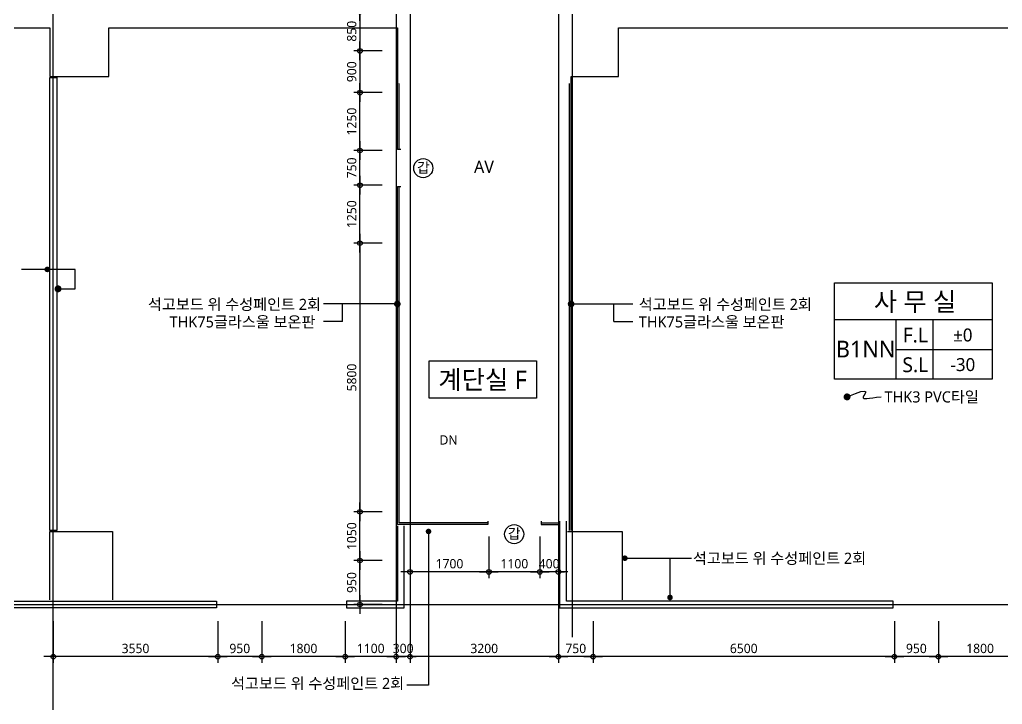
# Model space of a CAD drawing. Header units: millimetres. Extents: x 3775 to 244986, y 1861 to 55808.
# Drawn here: x 113763 to 134968, y 29424 to 44204 of the extents above; entities that cross this region are included whole.
import ezdxf
from ezdxf.enums import TextEntityAlignment as Align

# ---------------------------------------------------------------- set-up
doc = ezdxf.new("R2010")
doc.units = ezdxf.units.MM
doc.header["$LTSCALE"] = 100
doc.header["$MEASUREMENT"] = 0
doc.header["$PDSIZE"] = -10
doc.linetypes.add('CEN', pattern=[62, 60, -1, 0, -1])
doc.layers.get('0').update_dxf_attribs({"linetype": 'CONTINUOUS'})
doc.layers.get('Defpoints').update_dxf_attribs({"color": 171, "linetype": 'CONTINUOUS'})
for name, color, linetype in [('CEN(ST)', 1, 'CEN'), ('INS', 252, 'BATTING'), ('LED', 7, 'CONTINUOUS'), ('NDIM', 7, 'CONTINUOUS'), ('TEXT(MIN)', 7, 'CONTINUOUS'), ('TEXT(NOTE小)', 1, 'CONTINUOUS'), ('TEXT(노트)', 7, 'CONTINUOUS'), ('TEXT(실명)', 3, 'CONTINUOUS'), ('TEXT-기입', 6, 'CONTINUOUS'), ('TITLE', 7, 'CONTINUOUS'), ('WALL-석고보드', 7, 'CONTINUOUS')]:
    doc.layers.add(name, color=color, linetype=linetype)
doc.styles.add('CGS', font='cgse', dxfattribs={"bigfont": 'cgs'})
doc.styles.add('나눔바른고딕', font='NanumBarunGothic.ttf')
doc.linetypes.add('BATTING', pattern='A,0.0001,-0.1,[134,ltypeshp.shx,S=0.1,R=0,X=-0.1,Y=0],-0.2,[134,ltypeshp.shx,S=0.1,R=180,X=0.1,Y=0],-0.1', length=0.4001)
doc.dimstyles.new('NDIM 1200', dxfattribs={"dimscale": 75, "dimtxt": 3, "dimasz": 1, "dimexe": 2, "dimexo": 2, "dimgap": 1, "dimtad": 1, "dimdec": 0, "dimdsep": 46, "dimtxsty": 'CGS', "dimblk": 'DOT0', "dimcen": 1, "dimdle": 8, "dimclrd": 256, "dimclre": 256, "dimclrt": 256, "dimadec": 0, "dimazin": 0, "dimtfac": 1, "dimtdec": 0, "dimtix": 1, "dimtmove": 2, "dimatfit": 3, "dimldrblk": 'DOT0', "dimfxl": 1, "dimtolj": 1, "dimtzin": 0, "dimlwd": -1, "dimlwe": -1, "dimarcsym": 0})

# ---------------------------------------------------------------- blocks, each defined once
blk = doc.blocks.new('DOT0')
blk.add_line((-3, 0), (3, 0))
at = {"color": 6}
blk.add_circle((0, 0), 0.75, dxfattribs=at)
blk = doc.blocks.new('*D57')
at = {"layer": 'Defpoints', "color": 0, "ltscale": 0.4, "transparency": 16777216}
for p in [(121106, 40629), (121722, 40629), (121722, 39379)]:
    blk.add_point(p, dxfattribs=at)
at = {"layer": 'NDIM', "ltscale": 0.4, "transparency": 16777216}
for p, q in [((121588, 40629), (120972, 40629)), ((121106, 39446), (121106, 40562)), ((121588, 39379), (120972, 39379))]:
    blk.add_line(p, q, dxfattribs=at)
at = {"layer": 'NDIM', "ltscale": 0.4, "transparency": 16777216, "xscale": 67, "yscale": 67, "zscale": 67}
for p, rotation in [((121106, 40629), 90), ((121106, 39379), 270)]:
    blk.add_blockref('DOT0', p, dxfattribs=dict(at, rotation=rotation))
at = {"layer": 'NDIM', "ltscale": 0.4, "transparency": 16777216, "insert": (120929, 40004), "char_height": 201, "attachment_point": 5, "rotation": 90, "style": '나눔바른고딕'}
blk.add_mtext('\\A1;1250', dxfattribs=at)
blk = doc.blocks.new('*D58')
at = {"layer": 'Defpoints', "color": 0, "ltscale": 0.4, "transparency": 16777216}
for p in [(121722, 43529), (121106, 42629), (121722, 42629)]:
    blk.add_point(p, dxfattribs=at)
at = {"layer": 'NDIM', "ltscale": 0.4, "transparency": 16777216}
for p, q in [((121588, 43529), (120972, 43529)), ((121106, 43462), (121106, 42696)), ((121588, 42629), (120972, 42629))]:
    blk.add_line(p, q, dxfattribs=at)
at = {"layer": 'NDIM', "ltscale": 0.4, "transparency": 16777216, "xscale": 67, "yscale": 67, "zscale": 67}
for p, rotation in [((121106, 43529), 90), ((121106, 42629), 270)]:
    blk.add_blockref('DOT0', p, dxfattribs=dict(at, rotation=rotation))
at = {"layer": 'NDIM', "ltscale": 0.4, "transparency": 16777216, "insert": (120929, 43079), "char_height": 201, "attachment_point": 5, "rotation": 90, "style": '나눔바른고딕'}
blk.add_mtext('\\A1;900', dxfattribs=at)
blk = doc.blocks.new('*D59')
at = {"layer": 'Defpoints', "color": 0, "ltscale": 0.4, "transparency": 16777216}
for p in [(121722, 44379), (121106, 43529), (121722, 43529)]:
    blk.add_point(p, dxfattribs=at)
at = {"layer": 'NDIM', "ltscale": 0.4, "transparency": 16777216}
for p, q in [((121588, 44379), (120972, 44379)), ((121106, 44312), (121106, 43596)), ((121588, 43529), (120972, 43529))]:
    blk.add_line(p, q, dxfattribs=at)
at = {"layer": 'NDIM', "ltscale": 0.4, "transparency": 16777216, "xscale": 67, "yscale": 67, "zscale": 67}
for p, rotation in [((121106, 44379), 90), ((121106, 43529), 270)]:
    blk.add_blockref('DOT0', p, dxfattribs=dict(at, rotation=rotation))
at = {"layer": 'NDIM', "ltscale": 0.4, "transparency": 16777216, "insert": (120929, 43954), "char_height": 201, "attachment_point": 5, "rotation": 90, "style": '나눔바른고딕'}
blk.add_mtext('\\A1;850', dxfattribs=at)
blk = doc.blocks.new('*D60')
at = {"layer": 'Defpoints', "color": 0, "ltscale": 0.4, "transparency": 16777216}
for p in [(121722, 39379), (121106, 33579), (121722, 33579)]:
    blk.add_point(p, dxfattribs=at)
at = {"layer": 'NDIM', "ltscale": 0.4, "transparency": 16777216}
for p, q in [((121588, 39379), (120972, 39379)), ((121106, 39312), (121106, 33646)), ((121588, 33579), (120972, 33579))]:
    blk.add_line(p, q, dxfattribs=at)
at = {"layer": 'NDIM', "ltscale": 0.4, "transparency": 16777216, "xscale": 67, "yscale": 67, "zscale": 67}
for p, rotation in [((121106, 39379), 90), ((121106, 33579), 270)]:
    blk.add_blockref('DOT0', p, dxfattribs=dict(at, rotation=rotation))
at = {"layer": 'NDIM', "ltscale": 0.4, "transparency": 16777216, "insert": (120929, 36479), "char_height": 201, "attachment_point": 5, "rotation": 90, "style": '나눔바른고딕'}
blk.add_mtext('\\A1;5800', dxfattribs=at)
blk = doc.blocks.new('*D61')
at = {"layer": 'Defpoints', "color": 0, "ltscale": 0.4, "transparency": 16777216}
for p in [(121106, 33579), (121722, 33579), (121722, 32529)]:
    blk.add_point(p, dxfattribs=at)
at = {"layer": 'NDIM', "ltscale": 0.4, "transparency": 16777216}
for p, q in [((121588, 33579), (120972, 33579)), ((121106, 32596), (121106, 33512)), ((121588, 32529), (120972, 32529))]:
    blk.add_line(p, q, dxfattribs=at)
at = {"layer": 'NDIM', "ltscale": 0.4, "transparency": 16777216, "xscale": 67, "yscale": 67, "zscale": 67}
for p, rotation in [((121106, 33579), 90), ((121106, 32529), 270)]:
    blk.add_blockref('DOT0', p, dxfattribs=dict(at, rotation=rotation))
at = {"layer": 'NDIM', "ltscale": 0.4, "transparency": 16777216, "insert": (120929, 33054), "char_height": 201, "attachment_point": 5, "rotation": 90, "style": '나눔바른고딕'}
blk.add_mtext('\\A1;1050', dxfattribs=at)
blk = doc.blocks.new('*D62')
at = {"layer": 'Defpoints', "color": 0, "ltscale": 0.4, "transparency": 16777216}
for p in [(121106, 32529), (121722, 32529), (121722, 31579)]:
    blk.add_point(p, dxfattribs=at)
at = {"layer": 'NDIM', "ltscale": 0.4, "transparency": 16777216}
for p, q in [((121588, 32529), (120972, 32529)), ((121106, 31646), (121106, 32462)), ((121588, 31579), (120972, 31579))]:
    blk.add_line(p, q, dxfattribs=at)
at = {"layer": 'NDIM', "ltscale": 0.4, "transparency": 16777216, "xscale": 67, "yscale": 67, "zscale": 67}
for p, rotation in [((121106, 32529), 90), ((121106, 31579), 270)]:
    blk.add_blockref('DOT0', p, dxfattribs=dict(at, rotation=rotation))
at = {"layer": 'NDIM', "ltscale": 0.4, "transparency": 16777216, "insert": (120929, 32054), "char_height": 201, "attachment_point": 5, "rotation": 90, "style": '나눔바른고딕'}
blk.add_mtext('\\A1;950', dxfattribs=at)
blk = doc.blocks.new('*D71')
at = {"layer": 'Defpoints', "color": 0, "ltscale": 0.4, "transparency": 16777216}
for p in [(114488, 31354), (118038, 31354), (114488, 30453)]:
    blk.add_point(p, dxfattribs=at)
at = {"layer": 'NDIM', "ltscale": 0.4, "transparency": 16777216}
for p, q in [((114488, 31220), (114488, 30319)), ((118038, 31220), (118038, 30319)), ((117971, 30453), (114555, 30453))]:
    blk.add_line(p, q, dxfattribs=at)
at = {"layer": 'NDIM', "ltscale": 0.4, "transparency": 16777216, "xscale": 67, "yscale": 67, "zscale": 67, "rotation": 180}
blk.add_blockref('DOT0', (114488, 30453), dxfattribs=at)
at = {"layer": 'NDIM', "ltscale": 0.4, "transparency": 16777216, "xscale": 67, "yscale": 67, "zscale": 67}
blk.add_blockref('DOT0', (118038, 30453), dxfattribs=at)
at = {"layer": 'NDIM', "ltscale": 0.4, "transparency": 16777216, "insert": (116263, 30629), "char_height": 201, "attachment_point": 5, "style": '나눔바른고딕'}
blk.add_mtext('\\A1;3550', dxfattribs=at)
blk = doc.blocks.new('*D72')
at = {"layer": 'Defpoints', "color": 0, "ltscale": 0.4, "transparency": 16777216}
for p in [(120788, 31354), (121888, 31354), (120788, 30453)]:
    blk.add_point(p, dxfattribs=at)
at = {"layer": 'NDIM', "ltscale": 0.4, "transparency": 16777216}
for p, q in [((120788, 31220), (120788, 30319)), ((121888, 31220), (121888, 30319)), ((121821, 30453), (120855, 30453))]:
    blk.add_line(p, q, dxfattribs=at)
at = {"layer": 'NDIM', "ltscale": 0.4, "transparency": 16777216, "xscale": 67, "yscale": 67, "zscale": 67, "rotation": 180}
blk.add_blockref('DOT0', (120788, 30453), dxfattribs=at)
at = {"layer": 'NDIM', "ltscale": 0.4, "transparency": 16777216, "xscale": 67, "yscale": 67, "zscale": 67}
blk.add_blockref('DOT0', (121888, 30453), dxfattribs=at)
at = {"layer": 'NDIM', "ltscale": 0.4, "transparency": 16777216, "insert": (121338, 30629), "char_height": 201, "attachment_point": 5, "style": '나눔바른고딕'}
blk.add_mtext('\\A1;1100', dxfattribs=at)
blk = doc.blocks.new('*D73')
at = {"layer": 'Defpoints', "color": 0, "ltscale": 0.4, "transparency": 16777216}
for p in [(121888, 31354), (122188, 31354), (121888, 30453)]:
    blk.add_point(p, dxfattribs=at)
at = {"layer": 'NDIM', "ltscale": 0.4, "transparency": 16777216}
for p, q in [((121888, 31220), (121888, 30319)), ((122188, 31220), (122188, 30319)), ((121821, 30453), (121754, 30453)), ((122188, 30453), (121888, 30453)), ((122255, 30453), (122322, 30453))]:
    blk.add_line(p, q, dxfattribs=at)
at = {"layer": 'NDIM', "ltscale": 0.4, "transparency": 16777216, "xscale": 67, "yscale": 67, "zscale": 67}
blk.add_blockref('DOT0', (121888, 30453), dxfattribs=at)
at = {"layer": 'NDIM', "ltscale": 0.4, "transparency": 16777216, "xscale": 67, "yscale": 67, "zscale": 67, "rotation": 180}
blk.add_blockref('DOT0', (122188, 30453), dxfattribs=at)
at = {"layer": 'NDIM', "ltscale": 0.4, "transparency": 16777216, "insert": (122038, 30629), "char_height": 201, "attachment_point": 5, "style": '나눔바른고딕'}
blk.add_mtext('\\A1;300', dxfattribs=at)
blk = doc.blocks.new('*D74')
at = {"layer": 'Defpoints', "color": 0, "ltscale": 0.4, "transparency": 16777216}
for p in [(122188, 31354), (125388, 31354), (122188, 30453)]:
    blk.add_point(p, dxfattribs=at)
at = {"layer": 'NDIM', "ltscale": 0.4, "transparency": 16777216}
for p, q in [((122188, 31220), (122188, 30319)), ((125388, 31220), (125388, 30319)), ((125321, 30453), (122255, 30453))]:
    blk.add_line(p, q, dxfattribs=at)
at = {"layer": 'NDIM', "ltscale": 0.4, "transparency": 16777216, "xscale": 67, "yscale": 67, "zscale": 67, "rotation": 180}
blk.add_blockref('DOT0', (122188, 30453), dxfattribs=at)
at = {"layer": 'NDIM', "ltscale": 0.4, "transparency": 16777216, "xscale": 67, "yscale": 67, "zscale": 67}
blk.add_blockref('DOT0', (125388, 30453), dxfattribs=at)
at = {"layer": 'NDIM', "ltscale": 0.4, "transparency": 16777216, "insert": (123788, 30629), "char_height": 201, "attachment_point": 5, "style": '나눔바른고딕'}
blk.add_mtext('\\A1;3200', dxfattribs=at)
blk = doc.blocks.new('*D75')
at = {"layer": 'Defpoints', "color": 0, "ltscale": 0.4, "transparency": 16777216}
for p in [(125388, 31354), (126138, 31354), (125388, 30453)]:
    blk.add_point(p, dxfattribs=at)
at = {"layer": 'NDIM', "ltscale": 0.4, "transparency": 16777216}
for p, q in [((125388, 31220), (125388, 30319)), ((126138, 31220), (126138, 30319)), ((126071, 30453), (125455, 30453))]:
    blk.add_line(p, q, dxfattribs=at)
at = {"layer": 'NDIM', "ltscale": 0.4, "transparency": 16777216, "xscale": 67, "yscale": 67, "zscale": 67, "rotation": 180}
blk.add_blockref('DOT0', (125388, 30453), dxfattribs=at)
at = {"layer": 'NDIM', "ltscale": 0.4, "transparency": 16777216, "xscale": 67, "yscale": 67, "zscale": 67}
blk.add_blockref('DOT0', (126138, 30453), dxfattribs=at)
at = {"layer": 'NDIM', "ltscale": 0.4, "transparency": 16777216, "insert": (125763, 30629), "char_height": 201, "attachment_point": 5, "style": '나눔바른고딕'}
blk.add_mtext('\\A1;750', dxfattribs=at)
blk = doc.blocks.new('갑종방화문표기')
at = {"layer": 'TEXT(NOTE小)'}
blk.add_circle((0, 0), 150, dxfattribs=at)
at = {"layer": 'TEXT(NOTE小)', "style": '나눔바른고딕'}
blk.add_text('갑', height=160, dxfattribs=at).set_placement((1, 7), align=Align.MIDDLE_CENTER)
blk = doc.blocks.new('*D76')
at = {"layer": 'Defpoints', "color": 0, "ltscale": 0.4, "transparency": 16777216}
for p in [(122188, 33183), (123888, 33183), (122188, 32282)]:
    blk.add_point(p, dxfattribs=at)
at = {"layer": 'NDIM', "ltscale": 0.4, "transparency": 16777216}
for p, q in [((122188, 33049), (122188, 32148)), ((123888, 33049), (123888, 32148)), ((123821, 32282), (122255, 32282))]:
    blk.add_line(p, q, dxfattribs=at)
at = {"layer": 'NDIM', "ltscale": 0.4, "transparency": 16777216, "xscale": 67, "yscale": 67, "zscale": 67, "rotation": 180}
blk.add_blockref('DOT0', (122188, 32282), dxfattribs=at)
at = {"layer": 'NDIM', "ltscale": 0.4, "transparency": 16777216, "xscale": 67, "yscale": 67, "zscale": 67}
blk.add_blockref('DOT0', (123888, 32282), dxfattribs=at)
at = {"layer": 'NDIM', "ltscale": 0.4, "transparency": 16777216, "insert": (123038, 32458), "char_height": 201, "attachment_point": 5, "style": '나눔바른고딕'}
blk.add_mtext('\\A1;1700', dxfattribs=at)
blk = doc.blocks.new('*D77')
at = {"layer": 'Defpoints', "color": 0, "ltscale": 0.4, "transparency": 16777216}
for p in [(123888, 33183), (124988, 33183), (123888, 32282)]:
    blk.add_point(p, dxfattribs=at)
at = {"layer": 'NDIM', "ltscale": 0.4, "transparency": 16777216}
for p, q in [((123888, 33049), (123888, 32148)), ((124988, 33049), (124988, 32148)), ((124921, 32282), (123955, 32282))]:
    blk.add_line(p, q, dxfattribs=at)
at = {"layer": 'NDIM', "ltscale": 0.4, "transparency": 16777216, "xscale": 67, "yscale": 67, "zscale": 67, "rotation": 180}
blk.add_blockref('DOT0', (123888, 32282), dxfattribs=at)
at = {"layer": 'NDIM', "ltscale": 0.4, "transparency": 16777216, "xscale": 67, "yscale": 67, "zscale": 67}
blk.add_blockref('DOT0', (124988, 32282), dxfattribs=at)
at = {"layer": 'NDIM', "ltscale": 0.4, "transparency": 16777216, "insert": (124438, 32458), "char_height": 201, "attachment_point": 5, "style": '나눔바른고딕'}
blk.add_mtext('\\A1;1100', dxfattribs=at)
blk = doc.blocks.new('*D78')
at = {"layer": 'Defpoints', "color": 0, "ltscale": 0.4, "transparency": 16777216}
for p in [(124988, 33183), (125388, 33183), (124988, 32282)]:
    blk.add_point(p, dxfattribs=at)
at = {"layer": 'NDIM', "ltscale": 0.4, "transparency": 16777216}
for p, q in [((124988, 33049), (124988, 32148)), ((125388, 33049), (125388, 32148)), ((124921, 32282), (124854, 32282)), ((125388, 32282), (124988, 32282)), ((125455, 32282), (125522, 32282))]:
    blk.add_line(p, q, dxfattribs=at)
at = {"layer": 'NDIM', "ltscale": 0.4, "transparency": 16777216, "xscale": 67, "yscale": 67, "zscale": 67}
blk.add_blockref('DOT0', (124988, 32282), dxfattribs=at)
at = {"layer": 'NDIM', "ltscale": 0.4, "transparency": 16777216, "xscale": 67, "yscale": 67, "zscale": 67, "rotation": 180}
blk.add_blockref('DOT0', (125388, 32282), dxfattribs=at)
at = {"layer": 'NDIM', "ltscale": 0.4, "transparency": 16777216, "insert": (125188, 32458), "char_height": 201, "attachment_point": 5, "style": '나눔바른고딕'}
blk.add_mtext('\\A1;400', dxfattribs=at)
blk = doc.blocks.new('*D82')
at = {"layer": 'Defpoints', "color": 0, "ltscale": 0.4, "transparency": 16777216}
for p in [(126138, 31354), (132638, 31354), (126138, 30453)]:
    blk.add_point(p, dxfattribs=at)
at = {"layer": 'NDIM', "ltscale": 0.4, "transparency": 16777216}
for p, q in [((126138, 31220), (126138, 30319)), ((132638, 31220), (132638, 30319)), ((132571, 30453), (126205, 30453))]:
    blk.add_line(p, q, dxfattribs=at)
at = {"layer": 'NDIM', "ltscale": 0.4, "transparency": 16777216, "xscale": 67, "yscale": 67, "zscale": 67, "rotation": 180}
blk.add_blockref('DOT0', (126138, 30453), dxfattribs=at)
at = {"layer": 'NDIM', "ltscale": 0.4, "transparency": 16777216, "xscale": 67, "yscale": 67, "zscale": 67}
blk.add_blockref('DOT0', (132638, 30453), dxfattribs=at)
at = {"layer": 'NDIM', "ltscale": 0.4, "transparency": 16777216, "insert": (129388, 30629), "char_height": 201, "attachment_point": 5, "style": '나눔바른고딕'}
blk.add_mtext('\\A1;6500', dxfattribs=at)
blk = doc.blocks.new('A$C51E23882')
at = {"layer": 'TITLE'}
blk.add_lwpolyline([(8500, 0), (0, 0), (0, 5200), (8500, 5200)], close=True, dxfattribs=at)
for points in [[(8500, 3200), (0, 3200)], [(3300, 3200), (3300, 0)], [(5300, 3200), (5300, 0)], [(3300, 1600), (8500, 1600)]]:
    blk.add_lwpolyline(points, dxfattribs=at)
at = {"layer": 'TITLE', "style": '나눔바른고딕'}
for s, p in [('F.L', (4352, 2378)), ('S.L', (4352, 778))]:
    blk.add_text(s, height=800, dxfattribs=at).set_placement(p, align=Align.MIDDLE)
blk = doc.blocks.new('*D95')
at = {"layer": 'Defpoints', "color": 0, "ltscale": 0.4, "transparency": 16777216}
for p in [(121106, 41379), (121722, 41379), (121722, 40629)]:
    blk.add_point(p, dxfattribs=at)
at = {"layer": 'NDIM', "ltscale": 0.4, "transparency": 16777216}
for p, q in [((121588, 41379), (120972, 41379)), ((121106, 40696), (121106, 41312)), ((121588, 40629), (120972, 40629))]:
    blk.add_line(p, q, dxfattribs=at)
at = {"layer": 'NDIM', "ltscale": 0.4, "transparency": 16777216, "xscale": 67, "yscale": 67, "zscale": 67}
for p, rotation in [((121106, 41379), 90), ((121106, 40629), 270)]:
    blk.add_blockref('DOT0', p, dxfattribs=dict(at, rotation=rotation))
at = {"layer": 'NDIM', "ltscale": 0.4, "transparency": 16777216, "insert": (120929, 41004), "char_height": 201, "attachment_point": 5, "rotation": 90, "style": '나눔바른고딕'}
blk.add_mtext('\\A1;750', dxfattribs=at)
blk = doc.blocks.new('*D96')
at = {"layer": 'Defpoints', "color": 0, "ltscale": 0.4, "transparency": 16777216}
for p in [(121106, 42629), (121722, 42629), (121722, 41379)]:
    blk.add_point(p, dxfattribs=at)
at = {"layer": 'NDIM', "ltscale": 0.4, "transparency": 16777216}
for p, q in [((121588, 42629), (120972, 42629)), ((121106, 41446), (121106, 42562)), ((121588, 41379), (120972, 41379))]:
    blk.add_line(p, q, dxfattribs=at)
at = {"layer": 'NDIM', "ltscale": 0.4, "transparency": 16777216, "xscale": 67, "yscale": 67, "zscale": 67}
for p, rotation in [((121106, 42629), 90), ((121106, 41379), 270)]:
    blk.add_blockref('DOT0', p, dxfattribs=dict(at, rotation=rotation))
at = {"layer": 'NDIM', "ltscale": 0.4, "transparency": 16777216, "insert": (120929, 42004), "char_height": 201, "attachment_point": 5, "rotation": 90, "style": '나눔바른고딕'}
blk.add_mtext('\\A1;1250', dxfattribs=at)
blk = doc.blocks.new('_Dot')
at = {"color": 0, "linetype": 'ByBlock', "lineweight": -2}
blk.add_line((-0.5, 0), (-1, 0), dxfattribs=at)
at = {"color": 0, "linetype": 'ByBlock', "const_width": 0.5}
blk.add_lwpolyline([(-0.25, 0, 1), (0.25, 0, 1)], format="xyb", close=True, dxfattribs=at)
blk = doc.blocks.new('*D107')
at = {"layer": 'Defpoints', "color": 0, "ltscale": 0.4, "transparency": 16777216}
for p in [(133588, 31354), (135388, 31354), (133588, 30453)]:
    blk.add_point(p, dxfattribs=at)
at = {"layer": 'NDIM', "ltscale": 0.4, "transparency": 16777216}
for p, q in [((133588, 31220), (133588, 30319)), ((135388, 31220), (135388, 30319)), ((135321, 30453), (133655, 30453))]:
    blk.add_line(p, q, dxfattribs=at)
at = {"layer": 'NDIM', "ltscale": 0.4, "transparency": 16777216, "xscale": 67, "yscale": 67, "zscale": 67, "rotation": 180}
blk.add_blockref('DOT0', (133588, 30453), dxfattribs=at)
at = {"layer": 'NDIM', "ltscale": 0.4, "transparency": 16777216, "xscale": 67, "yscale": 67, "zscale": 67}
blk.add_blockref('DOT0', (135388, 30453), dxfattribs=at)
at = {"layer": 'NDIM', "ltscale": 0.4, "transparency": 16777216, "insert": (134488, 30629), "char_height": 201, "attachment_point": 5, "style": '나눔바른고딕'}
blk.add_mtext('\\A1;1800', dxfattribs=at)
blk = doc.blocks.new('*D108')
at = {"layer": 'Defpoints', "color": 0, "ltscale": 0.4, "transparency": 16777216}
for p in [(132638, 31354), (133588, 31354), (132638, 30453)]:
    blk.add_point(p, dxfattribs=at)
at = {"layer": 'NDIM', "ltscale": 0.4, "transparency": 16777216}
for p, q in [((132638, 31220), (132638, 30319)), ((133588, 31220), (133588, 30319)), ((133521, 30453), (132705, 30453))]:
    blk.add_line(p, q, dxfattribs=at)
at = {"layer": 'NDIM', "ltscale": 0.4, "transparency": 16777216, "xscale": 67, "yscale": 67, "zscale": 67, "rotation": 180}
blk.add_blockref('DOT0', (132638, 30453), dxfattribs=at)
at = {"layer": 'NDIM', "ltscale": 0.4, "transparency": 16777216, "xscale": 67, "yscale": 67, "zscale": 67}
blk.add_blockref('DOT0', (133588, 30453), dxfattribs=at)
at = {"layer": 'NDIM', "ltscale": 0.4, "transparency": 16777216, "insert": (133113, 30629), "char_height": 201, "attachment_point": 5, "style": '나눔바른고딕'}
blk.add_mtext('\\A1;950', dxfattribs=at)
blk = doc.blocks.new('*D109')
at = {"layer": 'Defpoints', "color": 0, "ltscale": 0.4, "transparency": 16777216}
for p in [(118988, 31354), (120788, 31354), (118988, 30453)]:
    blk.add_point(p, dxfattribs=at)
at = {"layer": 'NDIM', "ltscale": 0.4, "transparency": 16777216}
for p, q in [((118988, 31220), (118988, 30319)), ((120788, 31220), (120788, 30319)), ((120721, 30453), (119055, 30453))]:
    blk.add_line(p, q, dxfattribs=at)
at = {"layer": 'NDIM', "ltscale": 0.4, "transparency": 16777216, "xscale": 67, "yscale": 67, "zscale": 67, "rotation": 180}
blk.add_blockref('DOT0', (118988, 30453), dxfattribs=at)
at = {"layer": 'NDIM', "ltscale": 0.4, "transparency": 16777216, "xscale": 67, "yscale": 67, "zscale": 67}
blk.add_blockref('DOT0', (120788, 30453), dxfattribs=at)
at = {"layer": 'NDIM', "ltscale": 0.4, "transparency": 16777216, "insert": (119888, 30629), "char_height": 201, "attachment_point": 5, "style": '나눔바른고딕'}
blk.add_mtext('\\A1;1800', dxfattribs=at)
blk = doc.blocks.new('*D110')
at = {"layer": 'Defpoints', "color": 0, "ltscale": 0.4, "transparency": 16777216}
for p in [(118038, 31354), (118988, 31354), (118038, 30453)]:
    blk.add_point(p, dxfattribs=at)
at = {"layer": 'NDIM', "ltscale": 0.4, "transparency": 16777216}
for p, q in [((118038, 31220), (118038, 30319)), ((118988, 31220), (118988, 30319)), ((118921, 30453), (118105, 30453))]:
    blk.add_line(p, q, dxfattribs=at)
at = {"layer": 'NDIM', "ltscale": 0.4, "transparency": 16777216, "xscale": 67, "yscale": 67, "zscale": 67, "rotation": 180}
blk.add_blockref('DOT0', (118038, 30453), dxfattribs=at)
at = {"layer": 'NDIM', "ltscale": 0.4, "transparency": 16777216, "xscale": 67, "yscale": 67, "zscale": 67}
blk.add_blockref('DOT0', (118988, 30453), dxfattribs=at)
at = {"layer": 'NDIM', "ltscale": 0.4, "transparency": 16777216, "insert": (118513, 30629), "char_height": 201, "attachment_point": 5, "style": '나눔바른고딕'}
blk.add_mtext('\\A1;950', dxfattribs=at)

msp = doc.modelspace()

# ---------------------------------------------------------------- linework, layer by layer
at = {"ltscale": 10000}
for p, q in [((121913.1, 38066.3), (120322.4, 38066.3)), ((120727.1, 37688.3), (120727.1, 38066.3)), ((125663.1, 38066.3), (126992.8, 38066.3)), ((126588.1, 37688.3), (126588.1, 38066.3)), ((120727.1, 37688.3), (120322.4, 37688.3)), ((126588.1, 37688.3), (126992.8, 37688.3))]:
    msp.add_line(p, q, dxfattribs=at)
msp.add_lwpolyline([(114591, 38392.5), (114964, 38392.5), (114964, 38812.3), (113799.9, 38812.3)], dxfattribs=at)
at = {"layer": 'CEN(ST)', "ltscale": 10000}
for p, q in [((114488.1, 11251.7), (114488.1, 47221.6)), ((121888.1, 47221.6), (121888.1, 30872.3)), ((122188.1, 47221.6), (122188.1, 30872.3)), ((125388.1, 47221.6), (125388.1, 30872.3)), ((125688.1, 47221.6), (125688.1, 30872.3)), ((90597.8, 31578.8), (150392.6, 31578.8))]:
    msp.add_line(p, q, dxfattribs=at)
at = {"layer": 'INS', "ltscale": 0.9}
for points in [[(121950.6, 41403.8), (121950.6, 42828.8)], [(125625.6, 33178.8), (125625.6, 42828.8)], [(123863.1, 33341.3), (121950.6, 33341.3), (121950.6, 40603.8)], [(125013.1, 33341.3), (125388.1, 33341.3)]]:
    msp.add_lwpolyline(points, dxfattribs=at)
at = {"layer": 'LED'}
for points, const_width in [([(114591, 38430, 1), (114591, 38355, 1)], 75), ([(121949.1, 38066.3, -1), (121877.1, 38066.3, -1)], 72), ([(125627.1, 38066.3, 1), (125699.1, 38066.3, 1)], 72), ([(131617.6, 36097.7, -1), (131617.6, 36022.7, -1)], 75)]:
    msp.add_lwpolyline(points, format="xyb", close=True, dxfattribs=dict(at, const_width=const_width))
msp.add_lwpolyline([(131617.6, 36060.2), (131796.1, 36134.7), (131914.5, 36174.8), (131983.4, 36187.1), (132013.8, 36178.1), (132016.4, 36154.2), (132002, 36121.9), (131981.5, 36087.6), (131965.7, 36057.8), (131963.5, 36037.6), (131976.5, 36026.6), (132004.2, 36023.3), (132046.4, 36025.7), (132102.7, 36032.4), (132172.7, 36041.5), (132256.1, 36051.3), (132352.6, 36060.2)], dxfattribs=at)
at = {"layer": 'NDIM', "ltscale": 10000}
for points in [[(114237.3, 38812.3), (113799.9, 38812.3)], [(126943.3, 32578), (127797.2, 32578)]]:
    msp.add_lwpolyline(points, dxfattribs=at)
at = {"layer": 'TITLE'}
msp.add_lwpolyline([(124913.9, 36036.4), (122597.7, 36036.4), (122597.7, 36836.4), (124913.9, 36836.4)], close=True, dxfattribs=at)
at = {"layer": 'WALL-석고보드', "color": 8, "ltscale": 10000}
for points in [[(90597.8, 44028.8), (92413.1, 44028.8), (92413.1, 42978.8), (93688.1, 42978.8), (93688.1, 44028.8), (103413.1, 44028.8), (103413.1, 42978.8), (104688.1, 42978.8), (104688.1, 44028.8), (114413.1, 44028.8), (114413.1, 42978.8), (115688.1, 42978.8), (115688.1, 44028.8), (121913.1, 44028.8), (121913.1, 42828.8)], [(125663.1, 42828.8), (125663.1, 42978.8), (126688.1, 42978.8), (126688.1, 44028.8), (136413.1, 44028.8), (136413.1, 42978.8), (137688.1, 42978.8), (137688.1, 44028.8), (147413.1, 44028.8), (147413.1, 42978.8), (148688.1, 42978.8), (148688.1, 44028.8), (150392.6, 44028.8)], [(121988.1, 41403.8), (121913.1, 41403.8), (121913.1, 42828.8)], [(125663.1, 33178.8), (125663.1, 42828.8)], [(123863.1, 33378.8), (123863.1, 33303.8), (121913.1, 33303.8), (121913.1, 40603.8), (121988.1, 40603.8)], [(125013.1, 33378.8), (125013.1, 33303.8), (125388.1, 33303.8)], [(125413.1, 33378.8), (125413.1, 31503.8), (132613.1, 31503.8), (132613.1, 31653.8), (125563.1, 31653.8), (125563.1, 33378.8)], [(114413.1, 31678.8), (114413.1, 33153.8), (115763.1, 33153.8), (115763.1, 31678.8)], [(121913.1, 33278.8), (121913.1, 31653.8), (120813.1, 31653.8), (120813.1, 31503.8), (122063.1, 31503.8), (122063.1, 33278.8)], [(125588.1, 33153.8), (126763.1, 33153.8), (126763.1, 31678.8)]]:
    msp.add_lwpolyline(points, dxfattribs=at)
for points in [[(114563.1, 33178.8), (114413.1, 33178.8), (114413.1, 42953.8), (114563.1, 42953.8)], [(108663.1, 31653.8), (118013.1, 31653.8), (118013.1, 31503.8), (108663.1, 31503.8)]]:
    msp.add_lwpolyline(points, close=True, dxfattribs=at)

# ---------------------------------------------------------------- block references
for name, p, xscale, yscale, zscale in [('갑종방화문표기', (122471.4, 40997.7), 1.374308074059935, 1.374308074059935, 1.374308074059935), ('A$C51E23882', (131349.7, 36442.7), 0.4, 0.4, 0.4), ('갑종방화문표기', (124433.4, 33097.4), 1.374308074059935, 1.374308074059935, 1.374308074059935)]:
    msp.add_blockref(name, p, dxfattribs=dict(xscale=xscale, yscale=yscale, zscale=zscale))
at = {"layer": 'NDIM', "ltscale": 10000, "yscale": 120, "zscale": 120, "rotation": 180}
for p, xscale in [((114357.3, 38812.3), -120), ((126823.3, 32578), 120)]:
    msp.add_blockref('_Dot', p, dxfattribs=dict(at, xscale=xscale))

# ---------------------------------------------------------------- texts
at = {"layer": 'NDIM', "ltscale": 0.4, "style": '나눔바른고딕'}
msp.add_text('DN', height=200, dxfattribs=at).set_placement((123017.8, 35131.1), align=Align.MIDDLE_CENTER)
at = {"layer": 'TEXT(MIN)', "style": '나눔바른고딕'}
msp.add_text('AV', height=266.67, dxfattribs=at).set_placement((123782.6, 41027.5), align=Align.MIDDLE_CENTER)
msp.add_text('THK3 PVC타일', height=240, dxfattribs=at).set_placement((132424.8, 36060.2), align=Align.MIDDLE_LEFT)
for p in [(132028.8, 32576.8), (122060, 29875.3)]:
    msp.add_text('석고보드 위 수성페인트 2회', height=240, dxfattribs=at).set_placement(p, align=Align.MIDDLE_RIGHT)
at = {"layer": 'TEXT(노트)', "style": '나눔바른고딕'}
for s, p in [('석고보드 위 수성페인트 2회', (116530.6, 38057.5)), ('석고보드 위 수성페인트 2회', (127122.7, 38057.5)), ('THK75글라스울 보온판', (116998.2, 37679.5)), ('THK75글라스울 보온판', (127122.7, 37679.5))]:
    msp.add_text(s, height=240, dxfattribs=at).set_placement(p, align=Align.MIDDLE_LEFT)
at = {"layer": 'TEXT(실명)', "style": '나눔바른고딕'}
for s, p in [('사 무 실', (133084.8, 38120.4)), ('계단실 F', (123755.5, 36434))]:
    msp.add_text(s, height=400, dxfattribs=at).set_placement(p, align=Align.MIDDLE)
at = {"layer": 'TEXT-기입', "style": '나눔바른고딕'}
for s, p in [('±0', (134115.8, 37396.7)), ('-30', (134116.1, 36757.9))]:
    msp.add_text(s, height=280, dxfattribs=at).set_placement(p, align=Align.MIDDLE)
msp.add_text('B1NN', height=360, dxfattribs=at).set_placement((132018.1, 37093.4), align=Align.MIDDLE_CENTER)

# ---------------------------------------------------------------- dimensions: what is measured, and where the dimension line sits
at = {"layer": 'NDIM', "ltscale": 0.4}
for base, p1, p2, angle, picture, middle in [((121105.6, 43528.8), (121721.8, 44378.8), (121721.8, 43528.8), 270, '*D59', (120929.5, 43953.8)), ((121105.6, 42628.8), (121721.8, 43528.8), (121721.8, 42628.8), 270, '*D58', (120929.3, 43078.8)), ((121105.6, 42628.8), (121721.8, 41378.8), (121721.8, 42628.8), 90, '*D96', (120929.5, 42003.8)), ((121105.6, 41378.8), (121721.8, 40628.8), (121721.8, 41378.8), 90, '*D95', (120929.5, 41003.8)), ((121105.6, 40628.8), (121721.8, 39378.8), (121721.8, 40628.8), 90, '*D57', (120929.5, 40003.8)), ((121105.6, 33578.8), (121721.8, 39378.8), (121721.8, 33578.8), 270, '*D60', (120929.5, 36478.8)), ((121105.6, 33578.8), (121721.8, 32528.8), (121721.8, 33578.8), 90, '*D61', (120929.5, 33053.8)), ((122188.1, 32282.2), (123888.1, 33182.8), (122188.1, 33182.8), 180, '*D76', (123038.1, 32458.3)), ((123888.1, 32282.2), (124988.1, 33182.8), (123888.1, 33182.8), 180, '*D77', (124438.1, 32458.3)), ((124988.1, 32282.2), (125388.1, 33182.8), (124988.1, 33182.8), 180, '*D78', (125188.1, 32458.3)), ((121105.6, 32528.8), (121721.8, 31578.8), (121721.8, 32528.8), 90, '*D62', (120929.3, 32053.8)), ((114488.1, 30453.1), (118038.1, 31353.7), (114488.1, 31353.7), 180, '*D71', (116263.1, 30629.4)), ((118038.1, 30453.1), (118988.1, 31353.7), (118038.1, 31353.7), 180, '*D110', (118513.1, 30629.4)), ((118988.1, 30453.1), (120788.1, 31353.7), (118988.1, 31353.7), 180, '*D109', (119888.1, 30629.3)), ((120788.1, 30453.1), (121888.1, 31353.7), (120788.1, 31353.7), 180, '*D72', (121338.1, 30629.3)), ((121888.1, 30453.1), (122188.1, 31353.7), (121888.1, 31353.7), 180, '*D73', (122038.1, 30629.4)), ((122188.1, 30453.1), (125388.1, 31353.7), (122188.1, 31353.7), 180, '*D74', (123788.1, 30629.4)), ((125388.1, 30453.1), (126138.1, 31353.7), (125388.1, 31353.7), 180, '*D75', (125763.1, 30629.3)), ((126138.1, 30453.1), (132638.1, 31353.7), (126138.1, 31353.7), 180, '*D82', (129388.1, 30629.4)), ((132638.1, 30453.1), (133588.1, 31353.7), (132638.1, 31353.7), 180, '*D108', (133113.1, 30629.4)), ((133588.1, 30453.1), (135388.1, 31353.7), (133588.1, 31353.7), 180, '*D107', (134488.1, 30629.3))]:
    dim = msp.add_linear_dim(base=base, p1=p1, p2=p2, angle=angle, dimstyle='NDIM 1200', override={"dimscale": 67, "dimtxsty": '나눔바른고딕'}, dxfattribs=at)
    dim.commit()
    dim.dimension.update_dxf_attribs({"geometry": picture, "text_midpoint": middle})

# ---------------------------------------------------------------- leaders
at = {"layer": 'NDIM', "ltscale": 10000}
for points in [[(122585.8, 33156), (122585.8, 29840.4), (122119.6, 29840.4)], [(127797.2, 31730.6), (127797.2, 32578), (128263.4, 32578)]]:
    msp.add_leader(points, dimstyle='NDIM 1200', override={"dimscale": 120, "dimasz": 1, "dimgap": 1, "dimtad": 0, "dimldrblk": 'Dot'}, dxfattribs=at)

doc.saveas('drawing.dxf')
